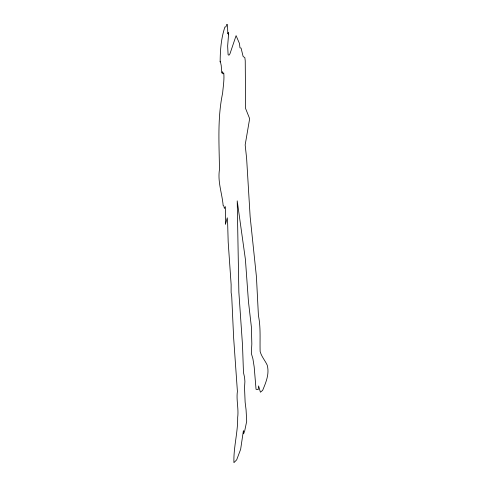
<?xml version="1.0" encoding="UTF-8"?>
<svg xmlns="http://www.w3.org/2000/svg" width="487" height="487" viewBox="0 0 487 487"><rect width="100%" height="100%" fill="white"/><g stroke="black" fill="none" stroke-linecap="round" stroke-linejoin="round"><path stroke-width="0.73" d="M228.531 34.79L227.654 45.973L228.105 54.721L228.957 55.208L229.949 53.832L236.092 35.648L239.476 43.52L239.975 47.829L241.077 48.103L243.123 56.486L244.858 57.655L245.235 60.796L245.6 108.534L249.654 118.664L245.168 144.919L246.629 158.464L250.141 216.691L256.442 276.853L258.42 315.576C260.886 327.392 259.754 339.707 260.143 351.529C261.549 356.721 265.05 360.429 267.205 365.122C269.615 373.919 265.963 382.356 262.651 390.349L260.405 392.205L258.591 385.905L258.165 389.649L256.046 389.308L254.184 366.912L252.899 358.736L251.329 353.44L251.834 343.938L251.365 326.826L248.449 301.556L245.411 259.455L237.218 200.863L238.861 292.2L242.52 345.307L243.47 372.561L244.559 377.309L244.9 381.473L244.529 387.792L245.131 402.177L246.063 409.737L246.702 421.255L244.699 430.91L243.622 433.801L243.39 430.745L240.639 449.331L236.682 459.831L233.93 462.65C233.413 447.468 237.912 432.675 237.674 417.469C238.819 408.727 236.171 400.125 237.4 391.396L233.632 337.728L231.733 296.638L231.118 292.486L231.13 284.548L228.19 242.094L227.618 222.169L227.277 217.78L225.402 224.397L225.384 206.622L224.44 208.46L223.74 205.824L223.143 205.532C222.157 193.455 217.494 181.907 219.467 169.488C219.18 143.969 217.312 118.256 222.632 93.072C223.186 86.363 224.452 79.594 223.74 72.861L222.961 73.823L222.449 71.735L222.157 73.184L221.707 72.666L221.226 65.562L220.313 61.167L220.148 61.977C220.209 50.24 221.135 38.187 224.927 27.004L225.944 26.864L226.753 24.35L227.496 24.551L227.825 33.804L228.3 32.495L228.531 34.79"/></g></svg>
